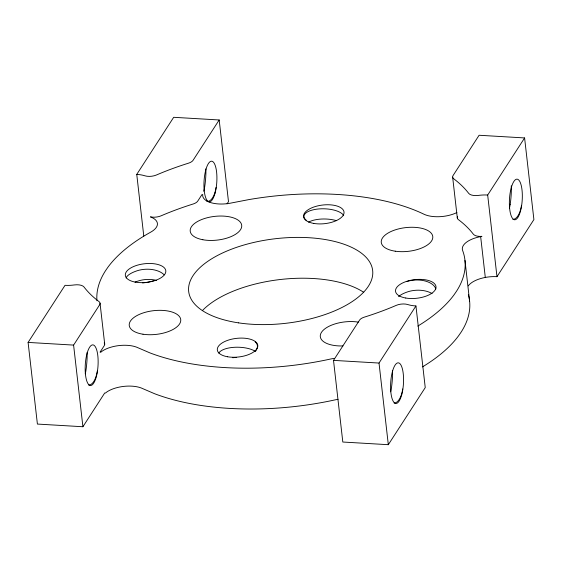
<?xml version="1.0" encoding="UTF-8"?>
<svg xmlns="http://www.w3.org/2000/svg" width="562" height="562" viewBox="0 0 562 562"><rect width="100%" height="100%" fill="white"/><g stroke="black" fill="none" stroke-linecap="round" stroke-linejoin="round"><path stroke-width="0.84" d="M28.1 342.42L65.023 285.32A23.14 10.65 -6.5 0 0 74.402 284.934A9.28 4.271 -6.5 0 1 84.005 286.985A203.851 93.812 -6.5 0 0 97.591 300.508L99.074 301.646A9.161 4.215 -6.5 0 1 99.593 304.864L73.601 345.096L82.909 426.741L37.401 424.064L28.1 342.42L73.601 345.096M143.781 236.068L136.756 174.396L173.679 117.303L219.18 119.973L228.488 201.625L227.062 203.823M219.18 119.973L193.138 160.205A9.161 4.215 -6.5 0 1 188.656 163.128L185.86 164.013A203.851 93.812 -6.5 0 0 156.419 175.007A9.28 4.271 -6.5 0 1 144.961 175.822A23.14 10.65 -6.5 0 0 136.756 174.396M82.909 426.741L104.722 392.971L105.501 393.021L106.906 391.911A23.14 10.65 -6.5 0 1 142.769 388.637L154.564 393.709A185.088 85.178 -6.5 0 0 334.812 399.933A23.14 10.65 -6.5 0 1 338.036 399.336M333.512 360.375L359.554 320.15A9.161 4.215 -6.5 0 1 364.043 317.228L366.838 316.343A203.851 93.812 -6.5 0 0 396.28 305.349A9.28 4.271 -6.5 0 1 407.738 304.534A23.14 10.65 -6.5 0 0 415.943 305.953L425.244 387.604L388.321 444.697L342.813 442.027L333.512 360.375L379.02 363.052L415.943 305.953M487.676 195.035L524.599 137.936L479.091 135.259L453.105 175.492A9.161 4.215 -6.5 0 0 453.625 178.709L455.108 179.847A203.851 93.812 -6.5 0 1 468.694 193.37A9.28 4.271 -6.5 0 0 478.297 195.421A23.14 10.65 -6.5 0 1 487.676 195.035L496.977 276.68A23.14 10.65 -6.5 0 0 487.598 277.066L485.301 277.438A23.14 10.65 -6.5 0 0 468.272 285.882M496.977 276.68L533.9 219.58L524.599 137.936M417.805 326.079A185.481 85.361 -6.5 0 0 454.103 294.741L456.456 291.32A185.481 85.361 -6.5 0 0 462.652 250.561A23.14 10.65 -6.5 0 1 480.651 236.616L481.915 236.356A9.28 4.271 -6.5 0 1 473.344 234.192A203.851 93.812 -6.5 0 0 459.758 220.669L458.276 219.531A9.161 4.215 -6.5 0 1 457.58 216.595M480.651 236.616L485.301 277.438M464.971 260.431L469.621 301.253M452.656 177.185L457.313 218.007M379.02 363.052L388.321 444.697M100.036 303.171L104.687 343.993M468.35 294.6A185.481 85.361 -6.5 0 1 461.114 332.142L458.747 335.563A185.481 85.361 -6.5 0 1 422.455 366.902M202.482 310.505A92.597 42.614 -6.5 0 1 280.74 279.462A92.597 42.614 -6.5 0 1 363.74 292.331M456.906 212.548A23.14 10.65 -6.5 0 1 423.881 214.185A185.088 85.178 -6.5 0 0 249.191 199.538L231.839 202.889A23.14 10.65 -6.5 0 1 202.671 195.801L202.756 194.614L201.983 194.564L197.796 201.027A9.161 4.215 -6.5 0 1 193.307 203.95L190.511 204.835A203.851 93.812 -6.5 0 0 161.069 215.829A9.28 4.271 -6.5 0 1 150.433 216.862L151.276 217.248A23.14 10.65 -6.5 0 1 150.588 232.211A185.481 85.361 -6.5 0 0 107.897 267.259L105.544 270.68A185.481 85.361 -6.5 0 0 96.952 300.733M104.202 342.939A9.161 4.215 -6.5 0 1 104.244 345.686L100.064 352.149L100.851 352.198L102.249 351.088A23.14 10.65 -6.5 0 1 138.119 347.815L149.913 352.887A185.088 85.178 -6.5 0 0 330.161 359.111A23.14 10.65 -6.5 0 1 334.2 358.401M342.946 345.939A25.915 11.928 -6.5 0 1 321.485 332.318A25.915 11.928 -6.5 0 1 358.352 322.124M392.522 370.498A20.141 3.52 -84.2 0 1 391.37 388.321A20.141 8.985 -89.3 0 1 390.667 391.798M402.736 388.988A20.141 8.985 -89.3 0 1 394.124 403.059M306.164 220.142A20.134 8.114 1.7 0 1 314.91 209.457A20.134 8.114 1.7 0 1 341.977 213.63A20.134 10.221 -15.2 0 1 343.705 215.745M308.58 222.152A20.134 8.114 1.7 0 1 336.505 220.662M164.188 274.867A20.134 11.507 -2.4 0 0 137.051 270.793A20.134 6.835 -10.1 0 0 126.162 277.965M154.655 280.438A20.134 6.835 -10.1 0 1 147.504 282.25M146.268 282.468A20.134 6.835 -10.1 0 1 142.551 282.953M156.44 280.361A20.134 11.507 -2.4 0 0 138.217 280.993A20.134 6.835 -10.1 0 0 135.049 282.173M232.745 357.748A20.134 8.114 1.7 0 1 236.412 357.46M218.801 353.105A20.134 8.114 1.7 0 1 235.225 347.253A20.134 8.114 1.7 0 1 255.717 351.608M255.169 341.872A20.134 10.221 -15.2 0 1 256.736 349.22M256.377 349.922A20.134 10.221 -15.2 0 1 255.942 350.625M432.08 293.568A20.134 11.507 -2.4 0 0 407.843 291.783A20.134 6.835 -10.1 0 0 398.563 296.61M406.677 281.576A20.134 11.507 -2.4 0 1 435.845 289.001M205.875 168.86A20.141 3.52 -84.2 0 1 204.723 186.689A20.141 8.985 -89.3 0 1 203.732 191.256M216.089 187.357A20.141 8.985 -89.3 0 1 206.914 201.4M87.096 352.536A20.141 3.52 -84.2 0 1 85.951 370.365A20.141 8.985 -89.3 0 1 85.248 373.842M97.31 371.032A20.141 8.985 -89.3 0 1 88.705 385.103M511.251 185.846A20.141 3.52 -84.2 0 1 510.148 204.645M510.141 204.645A20.141 8.985 -89.3 0 1 509.446 208.123M521.508 205.313A20.141 8.985 -89.3 0 1 512.902 219.384M238.632 322.876A92.597 42.614 -6.5 0 0 372.676 270.631A92.597 42.614 -6.5 0 0 230.694 249.5A92.597 42.614 -6.5 0 0 238.632 322.876M395.227 251.193A25.915 11.928 -6.5 0 0 432.775 236.588A25.915 11.928 -6.5 0 0 393.056 230.645A25.915 11.928 -6.5 0 0 395.227 251.193M202.84 239.735A25.915 11.928 -6.5 0 0 241.737 226.05A25.915 11.928 -6.5 0 0 203.289 218.934A25.915 11.928 -6.5 0 0 202.84 239.735M142.994 334.214A25.915 11.928 -6.5 0 0 180.746 319.736A25.915 11.928 -6.5 0 0 141.203 313.631A25.915 11.928 -6.5 0 0 142.994 334.214M313.744 223.416A20.365 9.371 -6.5 0 0 344.042 212.471A20.365 9.371 -6.5 0 0 313.561 207.118A20.365 9.371 -6.5 0 0 313.744 223.416M405.736 298.029A20.365 9.371 -6.5 0 0 436.028 287.084A20.365 9.371 -6.5 0 0 405.553 281.731A20.365 9.371 -6.5 0 0 405.736 298.029M227.519 356.758A20.365 9.371 -6.5 0 0 257.817 345.813A20.365 9.371 -6.5 0 0 227.336 340.46A20.365 9.371 -6.5 0 0 227.519 356.758M135.526 282.145A20.365 9.371 -6.5 0 0 165.825 271.2A20.365 9.371 -6.5 0 0 135.344 265.847A20.365 9.371 -6.5 0 0 135.526 282.145M401.739 394.657A20.365 6.393 -86.6 0 0 398.641 362.883A20.365 6.393 -86.6 0 0 390.829 391.918A20.365 6.393 -86.6 0 0 401.739 394.657M96.313 376.702A20.365 6.393 -86.6 0 0 93.222 344.928A20.365 6.393 -86.6 0 0 85.41 373.962A20.365 6.393 -86.6 0 0 96.313 376.702M520.51 210.982A20.365 6.393 -86.6 0 0 517.419 179.208A20.365 6.393 -86.6 0 0 509.608 208.242A20.365 6.393 -86.6 0 0 520.51 210.982M215.091 193.026A20.365 6.393 -86.6 0 0 212 161.252A20.365 6.393 -86.6 0 0 204.189 190.286A20.365 6.393 -86.6 0 0 215.091 193.026"/></g></svg>
